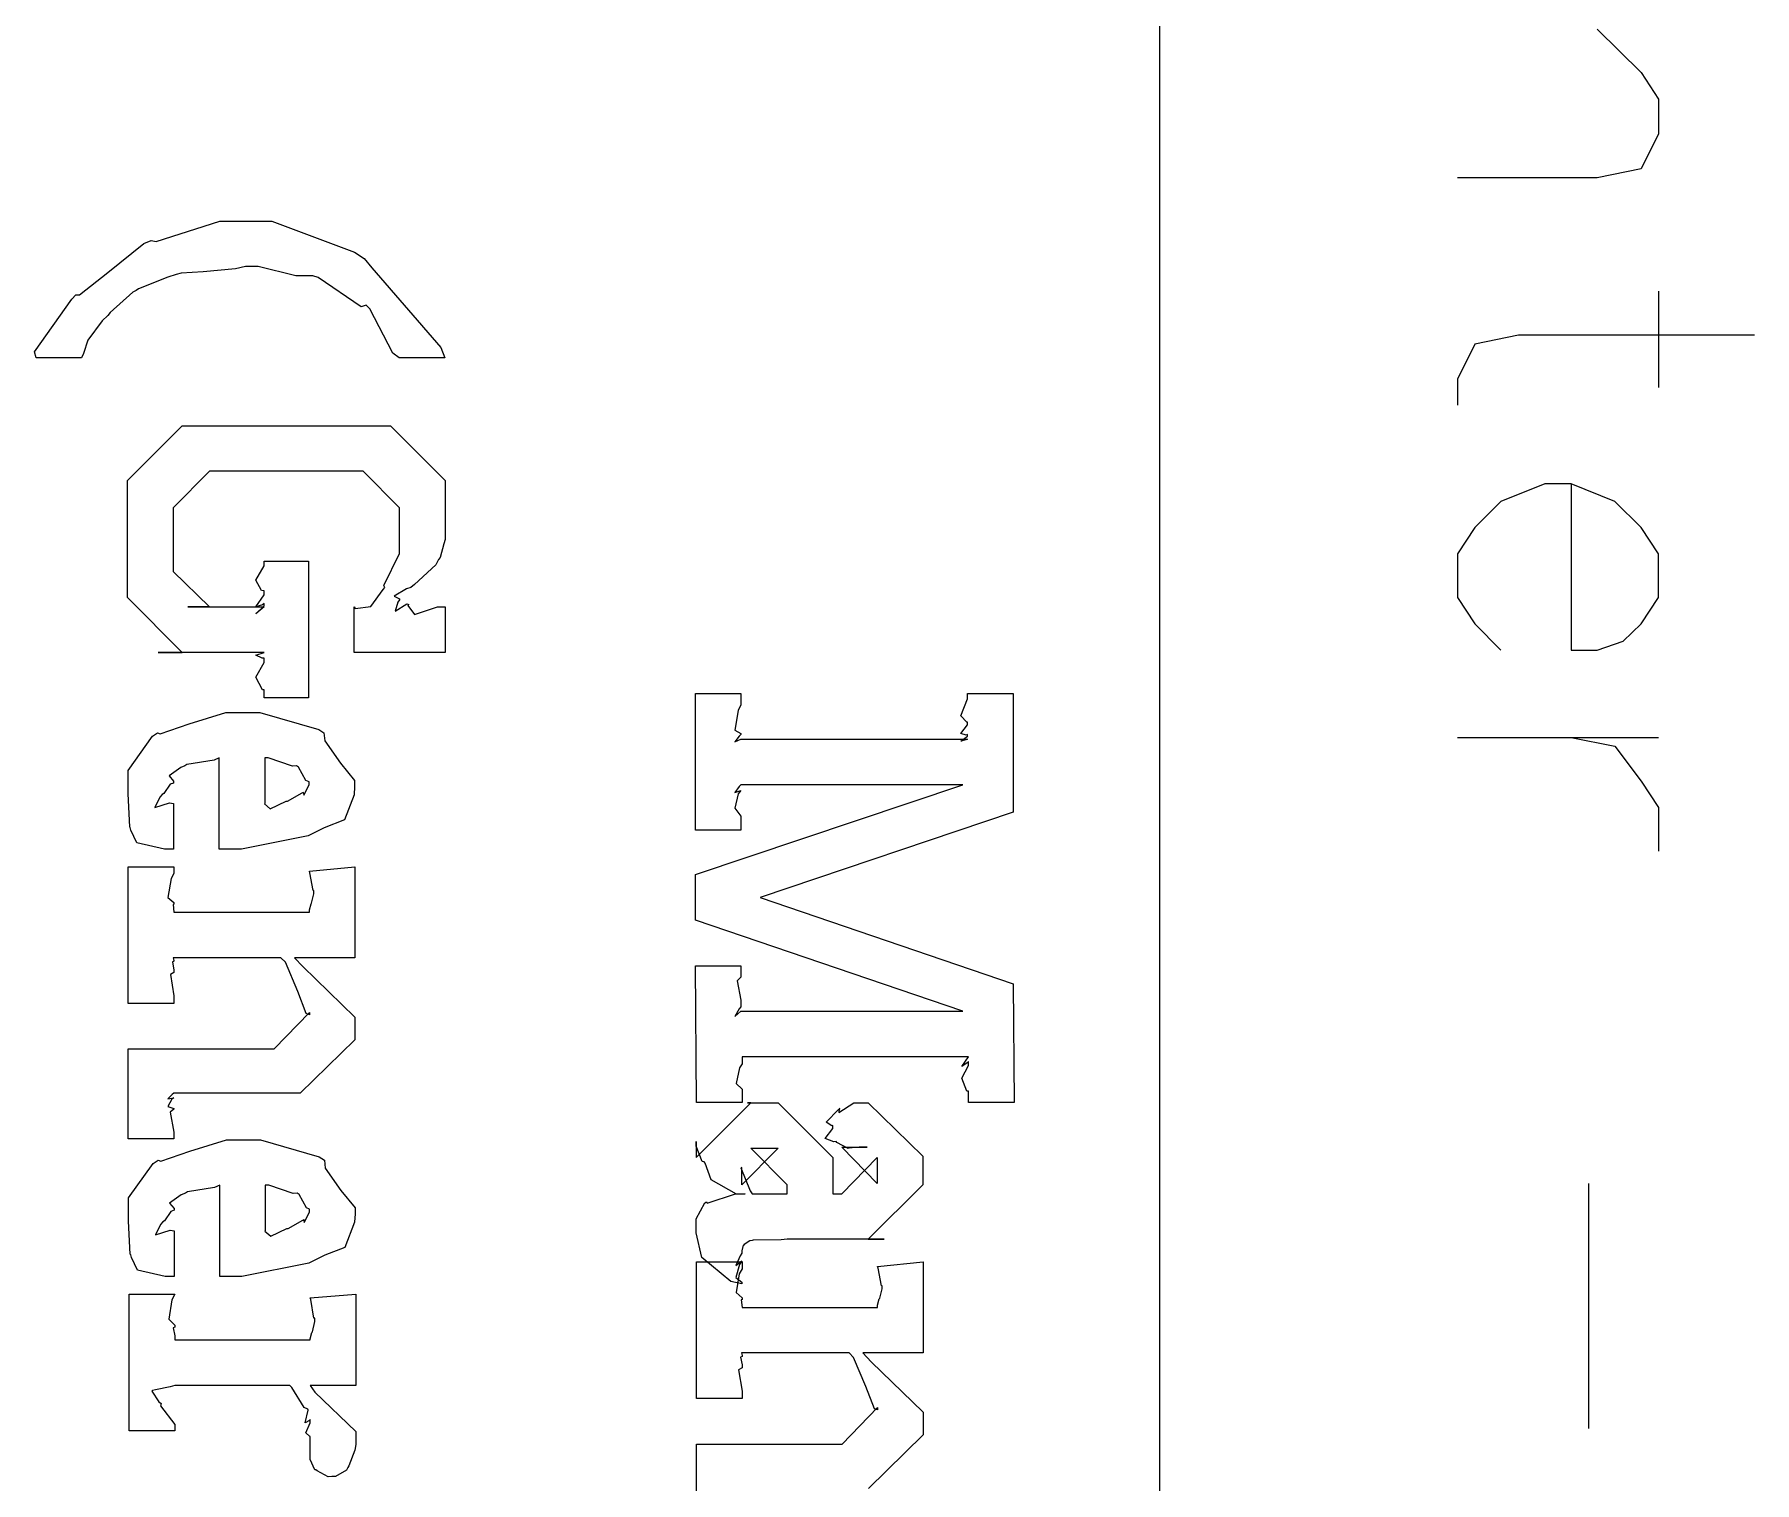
# Model space of a CAD drawing. Extents: x 0.2 to 11.6, y 0.3 to 16.2.
# Drawn here: x 1.1471 to 1.475, y 1.8647 to 2.1406 of the extents above; entities that cross this region are included whole.
import ezdxf

# ---------------------------------------------------------------- set-up
doc = ezdxf.new("R2010")
doc.units = 0
doc.header["$MEASUREMENT"] = 0

msp = doc.modelspace()

# ---------------------------------------------------------------- linework, layer by layer
at = {"color": 0}
for p, q in [((1.36165, 0.531685), (1.36165, 4.18001)), ((1.44499, 2.14165), (1.45335, 2.13336)), ((1.45335, 2.13336), (1.45665, 2.12831)), ((1.45665, 2.12831), (1.45665, 2.12169)), ((1.45665, 2.12169), (1.45335, 2.11501)), ((1.45335, 2.11501), (1.44499, 2.11333)), ((1.44499, 2.11333), (1.41835, 2.11333)), ((1.17036, 2.10118), (1.18245, 2.10508)), ((1.18245, 2.10508), (1.18652, 2.10508)), ((1.18652, 2.10508), (1.19238, 2.10508)), ((1.19238, 2.10508), (1.20817, 2.09912)), ((1.16113, 2.09526), (1.16797, 2.10081)), ((1.16797, 2.10081), (1.16938, 2.1014)), ((1.16938, 2.1014), (1.17036, 2.10118)), ((1.20817, 2.09912), (1.20996, 2.09793)), ((1.15571, 2.09099), (1.16113, 2.09526)), ((1.17513, 2.09517), (1.17415, 2.09489)), ((1.17931, 2.09543), (1.17513, 2.09517)), ((1.18544, 2.09597), (1.17931, 2.09543)), ((1.18739, 2.0964), (1.18544, 2.09597)), ((1.18978, 2.0964), (1.18739, 2.0964)), ((1.19699, 2.09467), (1.18978, 2.0964)), ((1.20996, 2.09793), (1.21148, 2.09619)), ((1.21148, 2.09619), (1.22461, 2.081)), ((1.16656, 2.09185), (1.16591, 2.09153)), ((1.16699, 2.09218), (1.16656, 2.09185)), ((1.17258, 2.0944), (1.16699, 2.09218)), ((1.17415, 2.09489), (1.17258, 2.0944)), ((1.2002, 2.09467), (1.19699, 2.09467)), ((1.20123, 2.09435), (1.2002, 2.09467)), ((1.20942, 2.08871), (1.20123, 2.09435)), ((1.45665, 2.09169), (1.45665, 2.07335)), ((1.14714, 2.08014), (1.1543, 2.09022)), ((1.1543, 2.09022), (1.15506, 2.09099)), ((1.15506, 2.09099), (1.15571, 2.09099)), ((1.16591, 2.09153), (1.16157, 2.08763)), ((1.2104, 2.08903), (1.20942, 2.08871)), ((1.21105, 2.08838), (1.2104, 2.08903)), ((1.16005, 2.08604), (1.15733, 2.08236)), ((1.16113, 2.08708), (1.16005, 2.08604)), ((1.16157, 2.08763), (1.16113, 2.08708)), ((1.21544, 2.07992), (1.21105, 2.08838)), ((1.15733, 2.08236), (1.15652, 2.07986)), ((1.43001, 2.08333), (1.42165, 2.08165)), ((1.47499, 2.08333), (1.43001, 2.08333)), ((1.14746, 2.07904), (1.14714, 2.08014)), ((1.15614, 2.07904), (1.14746, 2.07904)), ((1.15652, 2.07986), (1.15614, 2.07904)), ((1.15614, 2.07904), (1.15614, 2.07904)), ((1.21669, 2.07904), (1.21544, 2.07992)), ((1.22537, 2.07904), (1.21669, 2.07904)), ((1.22461, 2.081), (1.22537, 2.07904)), ((1.42165, 2.08165), (1.41835, 2.07497)), ((1.41835, 2.07497), (1.41835, 2.06999)), ((1.16488, 2.05567), (1.17529, 2.06608)), ((1.17529, 2.06608), (1.19417, 2.06608)), ((1.19417, 2.06608), (1.21501, 2.06608)), ((1.21501, 2.06608), (1.22542, 2.05567)), ((1.16488, 2.0396), (1.16488, 2.05567)), ((1.1805, 2.0574), (1.17356, 2.05046)), ((1.19591, 2.0574), (1.1805, 2.0574)), ((1.2098, 2.0574), (1.19591, 2.0574)), ((1.21674, 2.05046), (1.2098, 2.0574)), ((1.22542, 2.05567), (1.22542, 2.04438)), ((1.435, 2.05501), (1.42665, 2.05165)), ((1.44, 2.05501), (1.435, 2.05501)), ((1.44, 2.05501), (1.44, 2.02333)), ((1.44835, 2.05165), (1.44, 2.05501)), ((1.17356, 2.05046), (1.17356, 2.04047)), ((1.21674, 2.04372), (1.21674, 2.05046)), ((1.42665, 2.05165), (1.42165, 2.04665)), ((1.45335, 2.04665), (1.44835, 2.05165)), ((1.42165, 2.04665), (1.41835, 2.04167)), ((1.45665, 2.04167), (1.45335, 2.04665)), ((1.21674, 2.04172), (1.21674, 2.04372)), ((1.22515, 2.04357), (1.22445, 2.04096)), ((1.22542, 2.04438), (1.22515, 2.04357)), ((1.16488, 2.03331), (1.16488, 2.0396)), ((1.17356, 2.04047), (1.17356, 2.03831)), ((1.18934, 2.03662), (1.19092, 2.03939)), ((1.19092, 2.03939), (1.19092, 2.04025)), ((1.19092, 2.04025), (1.19938, 2.04025)), ((1.19938, 2.04025), (1.19938, 2.01421)), ((1.21376, 2.03564), (1.21674, 2.04172)), ((1.22363, 2.03956), (1.21956, 2.03581)), ((1.22412, 2.04047), (1.22363, 2.03956)), ((1.22418, 2.04058), (1.22412, 2.04047)), ((1.22445, 2.04096), (1.22418, 2.04058)), ((1.41835, 2.04167), (1.41835, 2.03331)), ((1.45665, 2.03331), (1.45665, 2.04167)), ((1.17356, 2.03831), (1.1805, 2.03157)), ((1.19043, 2.03467), (1.18934, 2.03662)), ((1.17529, 2.02289), (1.16488, 2.03331)), ((1.18934, 2.03157), (1.19092, 2.03385)), ((1.19092, 2.03461), (1.19043, 2.03467)), ((1.19092, 2.03385), (1.19092, 2.03461)), ((1.21126, 2.03162), (1.2136, 2.03489)), ((1.2136, 2.03489), (1.21392, 2.03526)), ((1.21392, 2.03526), (1.21376, 2.03564)), ((1.21804, 2.03499), (1.21571, 2.03358)), ((1.21571, 2.03358), (1.21674, 2.0331)), ((1.21674, 2.03288), (1.21642, 2.03244)), ((1.21674, 2.0331), (1.21674, 2.03288)), ((1.21891, 2.03526), (1.21804, 2.03499)), ((1.21956, 2.03581), (1.21891, 2.03526)), ((1.41835, 2.03331), (1.42165, 2.02832)), ((1.45335, 2.02832), (1.45665, 2.03331)), ((1.1805, 2.03157), (1.17638, 2.03157)), ((1.17638, 2.03157), (1.19092, 2.03157)), ((1.19059, 2.03196), (1.18934, 2.03157)), ((1.18934, 2.03022), (1.19092, 2.03174)), ((1.19054, 2.03125), (1.18934, 2.03022)), ((1.19092, 2.03157), (1.19054, 2.03125)), ((1.19092, 2.03222), (1.19059, 2.03196)), ((1.19092, 2.03174), (1.19092, 2.03222)), ((1.20806, 2.02289), (1.20806, 2.03157)), ((1.20806, 2.03157), (1.20828, 2.03125)), ((1.20828, 2.03125), (1.21126, 2.03162)), ((1.21642, 2.03244), (1.21587, 2.03076)), ((1.21587, 2.03076), (1.21815, 2.03211)), ((1.21815, 2.03211), (1.21848, 2.03201)), ((1.21848, 2.03201), (1.21832, 2.03179)), ((1.21832, 2.03179), (1.21956, 2.03011)), ((1.21956, 2.03011), (1.22396, 2.03157)), ((1.22396, 2.03157), (1.22542, 2.03157)), ((1.22542, 2.03157), (1.22542, 2.02289)), ((1.42165, 2.02832), (1.42665, 2.02333)), ((1.44997, 2.02501), (1.45335, 2.02832)), ((1.19092, 2.02289), (1.17074, 2.02289)), ((1.17074, 2.02289), (1.17529, 2.02289)), ((1.18934, 2.02235), (1.19092, 2.02289)), ((1.19092, 2.02289), (1.19092, 2.02289)), ((1.22542, 2.02289), (1.20806, 2.02289)), ((1.22542, 2.02289), (1.22542, 2.02289)), ((1.44, 2.02333), (1.44499, 2.02333)), ((1.44499, 2.02333), (1.44997, 2.02501)), ((1.19054, 2.02181), (1.18934, 2.02235)), ((1.18934, 2.01817), (1.19092, 2.02094)), ((1.19092, 2.02181), (1.19054, 2.02181)), ((1.19092, 2.02094), (1.19092, 2.02181)), ((1.19059, 2.01574), (1.18934, 2.01817)), ((1.19092, 2.01574), (1.19059, 2.01574)), ((1.19092, 2.01421), (1.19092, 2.01574)), ((1.19938, 2.01421), (1.19092, 2.01421)), ((1.27311, 1.98899), (1.27311, 2.01503)), ((1.27311, 2.01503), (1.28179, 2.01503)), ((1.28179, 2.01503), (1.28179, 2.01286)), ((1.32368, 2.01079), (1.32498, 2.014)), ((1.32498, 2.014), (1.32498, 2.01503)), ((1.32498, 2.01503), (1.33366, 2.01503)), ((1.33366, 2.01503), (1.33366, 1.99246)), ((1.17665, 2.00928), (1.18365, 2.01144)), ((1.18365, 2.01144), (1.18603, 2.01144)), ((1.18603, 2.01144), (1.1901, 2.01144)), ((1.1901, 2.01144), (1.20133, 2.00819)), ((1.2813, 2.01178), (1.28065, 2.00808)), ((1.28179, 2.01286), (1.2813, 2.01178)), ((1.32482, 2.00956), (1.32368, 2.01079)), ((1.16498, 2.00037), (1.16965, 2.00689)), ((1.16965, 2.00689), (1.17063, 2.00754)), ((1.17063, 2.00754), (1.17112, 2.00738)), ((1.17112, 2.00738), (1.17665, 2.00928)), ((1.20133, 2.00819), (1.20231, 2.00754)), ((1.20231, 2.00754), (1.20247, 2.00601)), ((1.28065, 2.00808), (1.28179, 2.00743)), ((1.28147, 2.00694), (1.28065, 2.00581)), ((1.28179, 2.00722), (1.28147, 2.00694)), ((1.28179, 2.00743), (1.28179, 2.00722)), ((1.32368, 2.00743), (1.32498, 2.00906)), ((1.32471, 2.00711), (1.32368, 2.00743)), ((1.32368, 2.00597), (1.32498, 2.00694)), ((1.32498, 2.00721), (1.32471, 2.00711)), ((1.32498, 2.0096), (1.32482, 2.00956)), ((1.32498, 2.00906), (1.32498, 2.0096)), ((1.32498, 2.00694), (1.32498, 2.00721)), ((1.41835, 2.00667), (1.45665, 2.00667)), ((1.44, 2.00667), (1.44835, 2.00499)), ((1.20247, 2.00601), (1.20546, 2.00174)), ((1.28065, 2.00581), (1.28179, 2.00635)), ((1.28179, 2.00635), (1.28179, 2.00635)), ((1.28179, 2.00635), (1.32498, 2.00635)), ((1.32465, 2.00624), (1.32368, 2.00597)), ((1.32498, 2.00635), (1.32465, 2.00624)), ((1.44835, 2.00499), (1.45335, 1.99832)), ((1.16498, 1.99799), (1.16498, 2.00037)), ((1.17502, 2.00092), (1.1728, 1.99935)), ((1.17584, 2.00125), (1.17502, 2.00092)), ((1.17622, 2.00151), (1.17584, 2.00125)), ((1.18137, 2.00233), (1.17622, 2.00151)), ((1.18235, 2.00276), (1.18137, 2.00233)), ((1.18235, 1.9854), (1.18235, 2.00276)), ((1.18235, 2.00276), (1.18235, 2.00276)), ((1.19103, 2.00276), (1.19103, 1.99408)), ((1.19168, 2.00276), (1.19103, 2.00276)), ((1.19103, 2.00276), (1.19103, 2.00276)), ((1.19634, 2.00119), (1.19168, 2.00276)), ((1.1971, 2.00125), (1.19634, 2.00119)), ((1.19748, 2.00103), (1.1971, 2.00125)), ((1.19889, 1.99849), (1.19748, 2.00103)), ((1.20546, 2.00174), (1.20817, 1.99849)), ((1.16498, 1.99593), (1.16498, 1.99799)), ((1.17301, 1.99778), (1.17182, 1.99599)), ((1.1728, 1.99935), (1.17367, 1.99837)), ((1.17367, 1.99799), (1.17301, 1.99778)), ((1.17367, 1.99837), (1.17367, 1.99799)), ((1.19846, 1.99565), (1.19949, 1.99761)), ((1.19949, 1.99821), (1.19889, 1.99849)), ((1.19949, 1.99761), (1.19949, 1.99821)), ((1.20817, 1.99733), (1.20806, 1.99576)), ((1.20817, 1.99849), (1.20817, 1.99733)), ((1.27311, 1.98053), (1.32411, 1.99767)), ((1.28147, 1.99735), (1.28065, 1.99615)), ((1.28179, 1.99767), (1.28147, 1.99735)), ((1.32411, 1.99767), (1.28179, 1.99767)), ((1.45335, 1.99832), (1.45665, 1.99333)), ((1.16531, 1.98964), (1.16498, 1.99593)), ((1.17106, 1.99528), (1.17008, 1.99332)), ((1.17008, 1.99332), (1.17291, 1.99419)), ((1.1715, 1.99582), (1.17106, 1.99528)), ((1.17182, 1.99599), (1.1715, 1.99582)), ((1.17291, 1.99419), (1.17367, 1.99408)), ((1.17367, 1.99408), (1.17367, 1.9854)), ((1.19103, 1.99408), (1.19097, 1.99403)), ((1.19097, 1.99403), (1.19206, 1.99306)), ((1.19206, 1.99306), (1.19515, 1.99451)), ((1.19515, 1.99451), (1.19537, 1.99451)), ((1.19537, 1.99451), (1.19819, 1.9961)), ((1.19537, 1.99451), (1.19537, 1.99451)), ((1.19819, 1.9961), (1.19841, 1.99625)), ((1.19841, 1.99625), (1.19835, 1.99615)), ((1.19835, 1.99615), (1.19846, 1.99565)), ((1.20806, 1.99576), (1.20622, 1.99094)), ((1.28065, 1.99615), (1.28179, 1.99658)), ((1.2813, 1.99593), (1.28065, 1.99322)), ((1.28179, 1.99658), (1.2813, 1.99593)), ((1.28179, 1.99658), (1.28179, 1.99658)), ((1.45665, 1.99333), (1.45665, 1.98497)), ((1.20622, 1.99094), (1.20237, 1.98942)), ((1.28065, 1.99322), (1.28179, 1.99169)), ((1.28179, 1.99169), (1.28179, 1.99115)), ((1.28179, 1.99115), (1.28179, 1.98899)), ((1.33366, 1.99246), (1.28548, 1.97618)), ((1.16542, 1.98953), (1.16531, 1.98964)), ((1.16553, 1.98899), (1.16542, 1.98953)), ((1.16667, 1.9866), (1.16553, 1.98899)), ((1.19933, 1.9879), (1.18658, 1.9854)), ((1.20123, 1.98888), (1.19933, 1.9879)), ((1.20237, 1.98942), (1.20123, 1.98888)), ((1.28179, 1.98899), (1.27311, 1.98899)), ((1.17193, 1.9854), (1.16667, 1.9866)), ((1.17367, 1.9854), (1.17193, 1.9854)), ((1.18658, 1.9854), (1.18235, 1.9854)), ((1.16504, 1.956), (1.16504, 1.98204)), ((1.16504, 1.98204), (1.17372, 1.98204)), ((1.17372, 1.98074), (1.17318, 1.97976)), ((1.17372, 1.98204), (1.17372, 1.98074)), ((1.19954, 1.98117), (1.20823, 1.98204)), ((1.19965, 1.98085), (1.19954, 1.98117)), ((1.2003, 1.97749), (1.19965, 1.98085)), ((1.20823, 1.98204), (1.20823, 1.96707)), ((1.27311, 1.97185), (1.27311, 1.98053)), ((1.27311, 1.98053), (1.27311, 1.98053)), ((1.17318, 1.97976), (1.17258, 1.97618)), ((1.20041, 1.97749), (1.2003, 1.97749)), ((1.20041, 1.97689), (1.20041, 1.97749)), ((1.17258, 1.97618), (1.17372, 1.97521)), ((1.17372, 1.97487), (1.17356, 1.97482)), ((1.17356, 1.97482), (1.17372, 1.97336)), ((1.17372, 1.97521), (1.17372, 1.97487)), ((1.19954, 1.97379), (1.19987, 1.97499)), ((1.19954, 1.97368), (1.19954, 1.97379)), ((1.19954, 1.97379), (1.19954, 1.97379)), ((1.19954, 1.97336), (1.19954, 1.97368)), ((1.19987, 1.97499), (1.19998, 1.9751)), ((1.19998, 1.9751), (1.20041, 1.97689)), ((1.19998, 1.9751), (1.19998, 1.9751)), ((1.28548, 1.97618), (1.33366, 1.95969)), ((1.17372, 1.97336), (1.17372, 1.97336)), ((1.17372, 1.97336), (1.19954, 1.97336)), ((1.19954, 1.97336), (1.19954, 1.97336)), ((1.32411, 1.95449), (1.27311, 1.97185)), ((1.17372, 1.96403), (1.17345, 1.96386)), ((1.17345, 1.96386), (1.17372, 1.9624)), ((1.17372, 1.96468), (1.17361, 1.96468)), ((1.17361, 1.96468), (1.17372, 1.96419)), ((1.19412, 1.96468), (1.17372, 1.96468)), ((1.17372, 1.96419), (1.17372, 1.96403)), ((1.19499, 1.96382), (1.19412, 1.96468)), ((1.19672, 1.96468), (1.1983, 1.963)), ((1.20823, 1.96468), (1.19672, 1.96468)), ((1.19672, 1.96468), (1.19672, 1.96468)), ((1.20823, 1.96707), (1.20823, 1.96468)), ((1.17372, 1.96186), (1.17307, 1.96147)), ((1.17307, 1.96147), (1.17372, 1.9574)), ((1.17372, 1.9624), (1.17372, 1.96186)), ((1.19732, 1.95828), (1.19499, 1.96382)), ((1.1983, 1.963), (1.20823, 1.95339)), ((1.27333, 1.93713), (1.27311, 1.96317)), ((1.27311, 1.96317), (1.28179, 1.96317)), ((1.28179, 1.96099), (1.28109, 1.96029)), ((1.28179, 1.96317), (1.28179, 1.96099)), ((1.17372, 1.9574), (1.17372, 1.956)), ((1.19895, 1.95404), (1.19732, 1.95828)), ((1.28109, 1.96029), (1.28179, 1.9566)), ((1.33366, 1.95969), (1.33388, 1.93713)), ((1.17372, 1.956), (1.16504, 1.956)), ((1.19282, 1.94732), (1.19954, 1.95426)), ((1.19954, 1.95383), (1.19895, 1.95404)), ((1.19954, 1.95426), (1.19954, 1.95383)), ((1.28147, 1.95497), (1.28065, 1.9535)), ((1.28065, 1.9535), (1.28179, 1.95449)), ((1.28179, 1.95535), (1.28147, 1.95497)), ((1.28179, 1.9566), (1.28179, 1.95535)), ((1.28179, 1.95449), (1.28179, 1.95449)), ((1.28179, 1.95449), (1.32411, 1.95449)), ((1.20823, 1.95339), (1.20823, 1.95014)), ((1.20823, 1.94906), (1.19781, 1.93886)), ((1.20823, 1.95014), (1.20823, 1.94906)), ((1.16504, 1.93018), (1.16504, 1.94732)), ((1.16504, 1.94732), (1.17372, 1.94732)), ((1.17372, 1.94732), (1.18956, 1.94732)), ((1.18956, 1.94732), (1.19282, 1.94732)), ((1.28201, 1.9445), (1.28152, 1.94368)), ((1.3252, 1.94581), (1.28201, 1.94581)), ((1.28201, 1.94581), (1.28201, 1.94581)), ((1.28201, 1.94581), (1.28201, 1.94482)), ((1.28201, 1.94482), (1.28201, 1.9445)), ((1.32389, 1.94396), (1.3252, 1.94581)), ((1.32492, 1.94467), (1.32389, 1.94396)), ((1.32389, 1.94174), (1.3252, 1.94417)), ((1.3252, 1.94493), (1.32492, 1.94467)), ((1.3252, 1.94581), (1.3252, 1.94581)), ((1.3252, 1.94417), (1.3252, 1.94493)), ((1.28152, 1.94368), (1.28087, 1.94075)), ((1.32482, 1.93929), (1.32389, 1.94174)), ((1.17339, 1.93864), (1.17258, 1.93778)), ((1.17258, 1.93778), (1.17372, 1.93799)), ((1.17334, 1.93772), (1.17258, 1.93636)), ((1.17372, 1.93799), (1.17334, 1.93772)), ((1.17372, 1.93886), (1.17339, 1.93864)), ((1.19217, 1.93886), (1.17372, 1.93886)), ((1.17372, 1.93799), (1.17372, 1.93799)), ((1.19781, 1.93886), (1.19217, 1.93886)), ((1.28087, 1.94075), (1.28201, 1.93967)), ((1.28201, 1.93967), (1.28201, 1.93929)), ((1.28201, 1.93929), (1.28201, 1.93713)), ((1.3252, 1.93929), (1.32482, 1.93929)), ((1.3252, 1.93713), (1.3252, 1.93929)), ((1.17258, 1.93636), (1.17372, 1.93599)), ((1.17372, 1.93582), (1.17301, 1.93528)), ((1.17301, 1.93528), (1.17372, 1.93147)), ((1.17372, 1.93599), (1.17372, 1.93582)), ((1.27327, 1.92665), (1.28369, 1.93707)), ((1.28201, 1.93713), (1.27333, 1.93713)), ((1.28369, 1.93707), (1.28304, 1.93707)), ((1.28304, 1.93707), (1.2889, 1.93707)), ((1.2889, 1.93707), (1.29932, 1.92665)), ((1.29807, 1.93338), (1.3004, 1.93576)), ((1.3004, 1.93576), (1.30062, 1.93599)), ((1.30046, 1.93522), (1.30333, 1.93707)), ((1.30051, 1.93587), (1.30046, 1.93522)), ((1.30062, 1.93599), (1.30051, 1.93587)), ((1.30333, 1.93707), (1.30431, 1.93707)), ((1.30431, 1.93707), (1.30604, 1.93707)), ((1.30604, 1.93707), (1.31646, 1.92686)), ((1.33388, 1.93713), (1.3252, 1.93713)), ((1.17372, 1.93147), (1.17372, 1.93018)), ((1.29785, 1.93024), (1.29932, 1.93213)), ((1.2991, 1.93267), (1.29807, 1.93338)), ((1.29932, 1.93272), (1.2991, 1.93267)), ((1.29932, 1.93213), (1.29932, 1.93272)), ((1.17372, 1.93018), (1.16504, 1.93018)), ((1.17122, 1.92594), (1.17676, 1.92785)), ((1.17676, 1.92785), (1.18376, 1.93001)), ((1.18376, 1.93001), (1.18614, 1.93001)), ((1.18614, 1.93001), (1.19021, 1.93001)), ((1.19021, 1.93001), (1.20144, 1.92675)), ((1.27327, 1.92876), (1.27327, 1.92969)), ((1.27327, 1.92969), (1.27327, 1.92665)), ((1.27441, 1.92589), (1.27327, 1.92876)), ((1.2889, 1.92839), (1.28196, 1.92144)), ((1.29064, 1.92144), (1.28369, 1.92839)), ((1.28369, 1.92839), (1.28521, 1.92839)), ((1.28521, 1.92839), (1.2889, 1.92839)), ((1.29948, 1.92958), (1.29785, 1.93024)), ((1.29997, 1.92968), (1.29948, 1.92958)), ((1.30008, 1.92947), (1.29997, 1.92968)), ((1.30225, 1.92833), (1.30008, 1.92947)), ((1.30778, 1.92165), (1.30105, 1.9286)), ((1.30105, 1.9286), (1.30583, 1.9286)), ((1.30235, 1.92839), (1.30225, 1.92833)), ((1.30431, 1.9286), (1.30235, 1.92839)), ((1.30583, 1.9286), (1.30431, 1.9286)), ((1.16509, 1.91894), (1.16976, 1.92546)), ((1.16976, 1.92546), (1.17074, 1.92611)), ((1.17074, 1.92611), (1.17122, 1.92594)), ((1.20144, 1.92675), (1.20242, 1.92611)), ((1.20242, 1.92611), (1.20258, 1.92458)), ((1.20258, 1.92458), (1.20557, 1.92031)), ((1.27479, 1.92578), (1.27441, 1.92589)), ((1.27496, 1.92557), (1.27479, 1.92578)), ((1.2761, 1.92236), (1.27496, 1.92557)), ((1.28196, 1.92469), (1.28179, 1.92464)), ((1.28179, 1.92464), (1.28358, 1.92025)), ((1.28196, 1.92144), (1.28196, 1.92469)), ((1.29932, 1.92665), (1.29932, 1.91971)), ((1.30105, 1.91971), (1.30778, 1.92665)), ((1.30778, 1.92665), (1.30778, 1.92469)), ((1.30778, 1.92469), (1.30778, 1.92165)), ((1.31646, 1.92686), (1.31646, 1.92339)), ((1.18245, 1.92133), (1.18148, 1.9209)), ((1.18245, 1.90397), (1.18245, 1.92133)), ((1.18245, 1.92133), (1.18245, 1.92133)), ((1.19113, 1.92133), (1.19113, 1.91265)), ((1.19179, 1.92133), (1.19113, 1.92133)), ((1.19113, 1.92133), (1.19113, 1.92133)), ((1.19645, 1.91976), (1.19179, 1.92133)), ((1.28098, 1.91965), (1.2761, 1.92236)), ((1.29064, 1.91971), (1.29064, 1.92144)), ((1.31646, 1.92144), (1.30604, 1.91103)), ((1.31646, 1.92339), (1.31646, 1.92144)), ((1.44336, 1.92165), (1.44336, 1.875)), ((1.16509, 1.91656), (1.16509, 1.91894)), ((1.17513, 1.91949), (1.17291, 1.91792)), ((1.17594, 1.91981), (1.17513, 1.91949)), ((1.17632, 1.92008), (1.17594, 1.91981)), ((1.18148, 1.9209), (1.17632, 1.92008)), ((1.19721, 1.91981), (1.19645, 1.91976)), ((1.19759, 1.9196), (1.19721, 1.91981)), ((1.199, 1.91704), (1.19759, 1.9196)), ((1.20557, 1.92031), (1.20828, 1.91704)), ((1.27327, 1.91493), (1.2749, 1.91797)), ((1.2749, 1.91797), (1.27523, 1.91818)), ((1.27523, 1.91818), (1.27534, 1.91792)), ((1.27534, 1.91792), (1.28076, 1.91971)), ((1.28076, 1.91971), (1.28261, 1.91971)), ((1.28261, 1.91971), (1.28098, 1.91965)), ((1.28261, 1.91971), (1.28261, 1.91971)), ((1.28358, 1.92025), (1.28391, 1.91971)), ((1.28391, 1.91971), (1.29064, 1.91971)), ((1.28391, 1.91971), (1.28391, 1.91971)), ((1.29932, 1.91971), (1.3004, 1.91971)), ((1.3004, 1.91971), (1.30105, 1.91971)), ((1.16509, 1.9145), (1.16509, 1.91656)), ((1.17312, 1.91633), (1.17193, 1.91456)), ((1.17291, 1.91792), (1.17377, 1.91693)), ((1.17377, 1.91656), (1.17312, 1.91633)), ((1.17377, 1.91693), (1.17377, 1.91656)), ((1.19548, 1.91308), (1.1983, 1.91465)), ((1.1983, 1.91465), (1.19851, 1.91482)), ((1.19851, 1.91482), (1.19846, 1.91471)), ((1.19846, 1.91471), (1.19857, 1.91422)), ((1.19857, 1.91422), (1.1996, 1.91618)), ((1.1996, 1.91678), (1.199, 1.91704)), ((1.1996, 1.91618), (1.1996, 1.91678)), ((1.20828, 1.9159), (1.20817, 1.91433)), ((1.20828, 1.91704), (1.20828, 1.9159)), ((1.27327, 1.91385), (1.27327, 1.91493)), ((1.16542, 1.90821), (1.16509, 1.9145)), ((1.17117, 1.91385), (1.17019, 1.91189)), ((1.17019, 1.91189), (1.17301, 1.91276)), ((1.1716, 1.91439), (1.17117, 1.91385)), ((1.17193, 1.91456), (1.1716, 1.91439)), ((1.17301, 1.91276), (1.17377, 1.91265)), ((1.17377, 1.91265), (1.17377, 1.90397)), ((1.19113, 1.91265), (1.19108, 1.9126)), ((1.19108, 1.9126), (1.19217, 1.91162)), ((1.19217, 1.91162), (1.19526, 1.91308)), ((1.19526, 1.91308), (1.19548, 1.91308)), ((1.19548, 1.91308), (1.19548, 1.91308)), ((1.20817, 1.91433), (1.20633, 1.9095)), ((1.27327, 1.91226), (1.27327, 1.91385)), ((1.27436, 1.90756), (1.27327, 1.91226)), ((1.16553, 1.9081), (1.16542, 1.90821)), ((1.16564, 1.90756), (1.16553, 1.9081)), ((1.20633, 1.9095), (1.20247, 1.90799)), ((1.28196, 1.90842), (1.28163, 1.90788)), ((1.28223, 1.90994), (1.28196, 1.90881)), ((1.28196, 1.90881), (1.28196, 1.90842)), ((1.28239, 1.90994), (1.28223, 1.90994)), ((1.28244, 1.91004), (1.28239, 1.90994)), ((1.28348, 1.91075), (1.28244, 1.91004)), ((1.28391, 1.91081), (1.28348, 1.91075)), ((1.28413, 1.91086), (1.28391, 1.91081)), ((1.28944, 1.91092), (1.28413, 1.91086)), ((1.29064, 1.91103), (1.28944, 1.91092)), ((1.30366, 1.91103), (1.29064, 1.91103)), ((1.30908, 1.91103), (1.30366, 1.91103)), ((1.30604, 1.91103), (1.30908, 1.91103)), ((1.16677, 1.90517), (1.16564, 1.90756)), ((1.17204, 1.90397), (1.16677, 1.90517)), ((1.19944, 1.90647), (1.18669, 1.90397)), ((1.20133, 1.90744), (1.19944, 1.90647)), ((1.20247, 1.90799), (1.20133, 1.90744)), ((1.27333, 1.88069), (1.27333, 1.90674)), ((1.27333, 1.90674), (1.28201, 1.90674)), ((1.27989, 1.903), (1.27436, 1.90756)), ((1.28163, 1.90788), (1.28082, 1.90603)), ((1.28082, 1.90603), (1.28196, 1.9069)), ((1.28152, 1.90625), (1.28082, 1.90375)), ((1.28201, 1.90543), (1.28147, 1.90446)), ((1.28196, 1.9069), (1.28152, 1.90625)), ((1.28196, 1.9069), (1.28196, 1.9069)), ((1.28201, 1.90674), (1.28201, 1.90543)), ((1.30783, 1.90588), (1.31652, 1.90674)), ((1.30794, 1.90554), (1.30783, 1.90588)), ((1.30859, 1.90218), (1.30794, 1.90554)), ((1.31652, 1.90674), (1.31652, 1.89176)), ((1.17377, 1.90397), (1.17204, 1.90397)), ((1.18669, 1.90397), (1.18245, 1.90397)), ((1.28196, 1.90256), (1.27989, 1.903)), ((1.28082, 1.90375), (1.28196, 1.90289)), ((1.28147, 1.90446), (1.28087, 1.90088)), ((1.28196, 1.90289), (1.28196, 1.90256)), ((1.30827, 1.89979), (1.3087, 1.90158)), ((1.3087, 1.90218), (1.30859, 1.90218)), ((1.3087, 1.90158), (1.3087, 1.90218)), ((1.1652, 1.87451), (1.1652, 1.90056)), ((1.1652, 1.90056), (1.17388, 1.90056)), ((1.17334, 1.89953), (1.17274, 1.89583)), ((1.17388, 1.90056), (1.17334, 1.89953)), ((1.19971, 1.8999), (1.20839, 1.90056)), ((1.19982, 1.89957), (1.19971, 1.8999)), ((1.20041, 1.896), (1.19982, 1.89957)), ((1.20839, 1.90056), (1.20839, 1.88558)), ((1.28087, 1.90088), (1.28201, 1.8999)), ((1.28201, 1.89958), (1.28185, 1.89953)), ((1.28185, 1.89953), (1.28201, 1.89806)), ((1.28201, 1.8999), (1.28201, 1.89958)), ((1.30783, 1.89849), (1.30816, 1.89968)), ((1.30783, 1.89837), (1.30783, 1.89849)), ((1.30783, 1.89849), (1.30783, 1.89849)), ((1.30783, 1.89806), (1.30783, 1.89837)), ((1.30816, 1.89968), (1.30827, 1.89979)), ((1.30827, 1.89979), (1.30827, 1.89979)), ((1.17274, 1.89583), (1.17388, 1.89469)), ((1.20014, 1.89339), (1.20057, 1.89535)), ((1.20057, 1.896), (1.20041, 1.896)), ((1.20057, 1.89535), (1.20057, 1.896)), ((1.28201, 1.89806), (1.28201, 1.89806)), ((1.28201, 1.89806), (1.30783, 1.89806)), ((1.30783, 1.89806), (1.30783, 1.89806)), ((1.17388, 1.89426), (1.17361, 1.89415)), ((1.17361, 1.89415), (1.17388, 1.89262)), ((1.17388, 1.89469), (1.17388, 1.89426)), ((1.17388, 1.89262), (1.17388, 1.89208)), ((1.17388, 1.89208), (1.17388, 1.89208)), ((1.17388, 1.89208), (1.17388, 1.89187)), ((1.17388, 1.89187), (1.17388, 1.89187)), ((1.17388, 1.89187), (1.19971, 1.89187)), ((1.19971, 1.89208), (1.20003, 1.89328)), ((1.19971, 1.89203), (1.19971, 1.89208)), ((1.19971, 1.89208), (1.19971, 1.89208)), ((1.19971, 1.89187), (1.19971, 1.89203)), ((1.19971, 1.89187), (1.19971, 1.89187)), ((1.20003, 1.89328), (1.20014, 1.89339)), ((1.20014, 1.89339), (1.20014, 1.89339)), ((1.31652, 1.89176), (1.31652, 1.88938)), ((1.28201, 1.88872), (1.28174, 1.88857)), ((1.28174, 1.88857), (1.28201, 1.8871)), ((1.28201, 1.88938), (1.2819, 1.88938)), ((1.2819, 1.88938), (1.28201, 1.88889)), ((1.30241, 1.88938), (1.28201, 1.88938)), ((1.28201, 1.88889), (1.28201, 1.88872)), ((1.30328, 1.88851), (1.30241, 1.88938)), ((1.30561, 1.88297), (1.30328, 1.88851)), ((1.30501, 1.88938), (1.30659, 1.88769)), ((1.31652, 1.88938), (1.30501, 1.88938)), ((1.30501, 1.88938), (1.30501, 1.88938)), ((1.20839, 1.88558), (1.20839, 1.88319)), ((1.28201, 1.88656), (1.28136, 1.88618)), ((1.28136, 1.88618), (1.28201, 1.88211)), ((1.28201, 1.8871), (1.28201, 1.88656)), ((1.30659, 1.88769), (1.31652, 1.8781)), ((1.16954, 1.88211), (1.16949, 1.88211)), ((1.16949, 1.88211), (1.17084, 1.88004)), ((1.16965, 1.88222), (1.16954, 1.88211)), ((1.17025, 1.88232), (1.16965, 1.88222)), ((1.17301, 1.88292), (1.17025, 1.88232)), ((1.17388, 1.88319), (1.17301, 1.88292)), ((1.1958, 1.88319), (1.17388, 1.88319)), ((1.19618, 1.88281), (1.1958, 1.88319)), ((1.19857, 1.87896), (1.19618, 1.88281)), ((1.20839, 1.88319), (1.19971, 1.88319)), ((1.19971, 1.88319), (1.20057, 1.88189)), ((1.20057, 1.88189), (1.20839, 1.8744)), ((1.20839, 1.88319), (1.20839, 1.88319)), ((1.28201, 1.88211), (1.28201, 1.88069)), ((1.30724, 1.87875), (1.30561, 1.88297)), ((1.17084, 1.88004), (1.17128, 1.87972)), ((1.17128, 1.87972), (1.17117, 1.87928)), ((1.17117, 1.87928), (1.17388, 1.87571)), ((1.19927, 1.87864), (1.19857, 1.87896)), ((1.19933, 1.87847), (1.19927, 1.87864)), ((1.28201, 1.88069), (1.27333, 1.88069)), ((1.30111, 1.87201), (1.30783, 1.87896)), ((1.30783, 1.87853), (1.30724, 1.87875)), ((1.30783, 1.87896), (1.30783, 1.87853)), ((1.17388, 1.87571), (1.17388, 1.87451)), ((1.19873, 1.87608), (1.19933, 1.87847)), ((1.19954, 1.87651), (1.19873, 1.87608)), ((1.19884, 1.87418), (1.19971, 1.87608)), ((1.19971, 1.87668), (1.19954, 1.87651)), ((1.19971, 1.87608), (1.19971, 1.87668)), ((1.31652, 1.8781), (1.31652, 1.87483)), ((1.17388, 1.87451), (1.1652, 1.87451)), ((1.19965, 1.87343), (1.19884, 1.87418)), ((1.19971, 1.87343), (1.19965, 1.87343)), ((1.19971, 1.8725), (1.19971, 1.87343)), ((1.19971, 1.86974), (1.19971, 1.8725)), ((1.20839, 1.8744), (1.20839, 1.8719)), ((1.31652, 1.87375), (1.3061, 1.86356)), ((1.31652, 1.87483), (1.31652, 1.87375)), ((1.19971, 1.86908), (1.19971, 1.86974)), ((1.19971, 1.86974), (1.19971, 1.86974)), ((1.20057, 1.86712), (1.19971, 1.86908)), ((1.20823, 1.87082), (1.20708, 1.86789)), ((1.20839, 1.8719), (1.20823, 1.87082)), ((1.27333, 1.85487), (1.27333, 1.87201)), ((1.27333, 1.87201), (1.28201, 1.87201)), ((1.28201, 1.87201), (1.29785, 1.87201)), ((1.29785, 1.87201), (1.30111, 1.87201)), ((1.20079, 1.86712), (1.20057, 1.86712)), ((1.20101, 1.86692), (1.20079, 1.86712)), ((1.20313, 1.86578), (1.20101, 1.86692)), ((1.20383, 1.86583), (1.20313, 1.86578)), ((1.20454, 1.86583), (1.20383, 1.86583)), ((1.20665, 1.86703), (1.20454, 1.86583)), ((1.20687, 1.86757), (1.20665, 1.86703)), ((1.20708, 1.86789), (1.20687, 1.86757))]:
    msp.add_line(p, q, dxfattribs=at)

doc.saveas('drawing.dxf')
